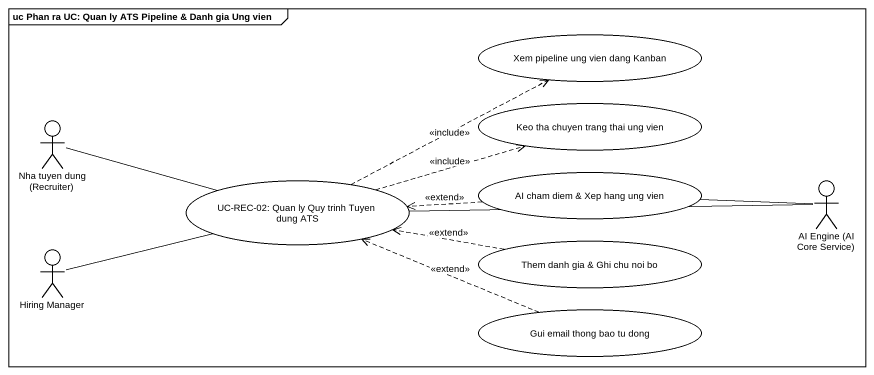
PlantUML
@startuml
mainframe uc Phan ra UC: Quan ly ATS Pipeline & Danh gia Ung vien
usecase "Xem pipeline ung vien dang Kanban" as Xem_pipeline_ung_vien_dang
actor "Nha tuyen dung (Recruiter)" as Nha_tuyen_dung_Recruiter
usecase "Keo tha chuyen trang thai ung vien" as Keo_tha_chuyen_trang_thai
usecase "UC-REC-02: Quan ly Quy trinh Tuyen dung ATS" as UC_REC_02_Quan_ly_Quy_trinh
usecase "AI cham diem & Xep hang ung vien" as AI_cham_diem_Xep_hang_ung
actor "AI Engine (AI Core Service)" as AI_Engine_AI_Core_Service
usecase "Them danh gia & Ghi chu noi bo" as Them_danh_gia_Ghi_chu_noi_bo
actor "Hiring Manager" as Hiring_Manager
usecase "Gui email thong bao tu dong" as Gui_email_thong_bao_tu_dong
Nha_tuyen_dung_Recruiter -right- UC_REC_02_Quan_ly_Quy_trinh
UC_REC_02_Quan_ly_Quy_trinh .right.> Xem_pipeline_ung_vien_dang : <<include>>
UC_REC_02_Quan_ly_Quy_trinh .right.> Keo_tha_chuyen_trang_thai : <<include>>
AI_cham_diem_Xep_hang_ung .left.> UC_REC_02_Quan_ly_Quy_trinh : <<extend>>
AI_Engine_AI_Core_Service -left- UC_REC_02_Quan_ly_Quy_trinh
AI_Engine_AI_Core_Service -left- AI_cham_diem_Xep_hang_ung
Them_danh_gia_Ghi_chu_noi_bo .left.> UC_REC_02_Quan_ly_Quy_trinh : <<extend>>
Hiring_Manager -right- UC_REC_02_Quan_ly_Quy_trinh
Gui_email_thong_bao_tu_dong .left.> UC_REC_02_Quan_ly_Quy_trinh : <<extend>>
@enduml
